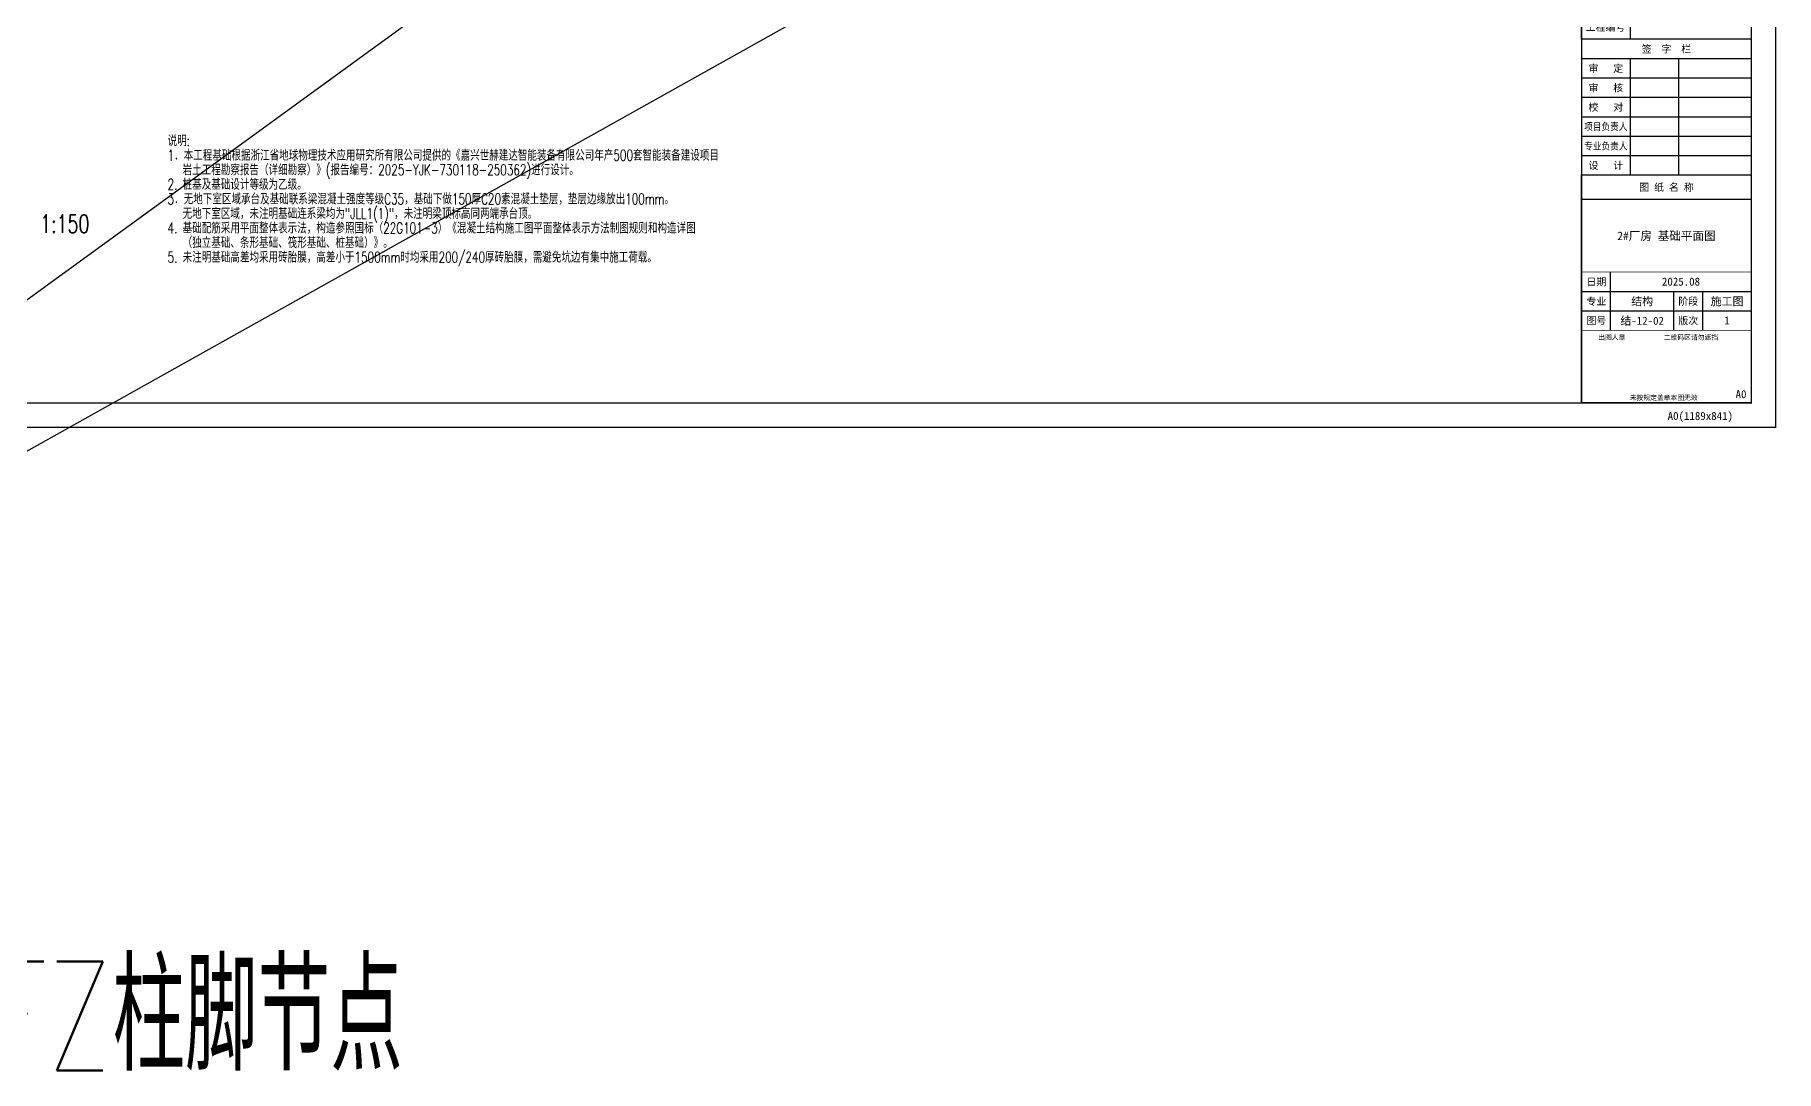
# Model space of a CAD drawing. Extents: x -1201378 to 2367219, y -619313 to 244905.
# Drawn here: x -158247 to -50536, y -135913 to -71842 of the extents above; entities that cross this region are included whole.
import ezdxf
from ezdxf.enums import TextEntityAlignment as Align

# ---------------------------------------------------------------- set-up
doc = ezdxf.new("R2010")
doc.units = 0
doc.header["$LTSCALE"] = 1000
doc.layers.get('0').update_dxf_attribs({"linetype": 'CONTINUOUS'})
doc.layers.get('Defpoints').update_dxf_attribs({"linetype": 'CONTINUOUS'})
for name, color, linetype in [('0-cxFrame', 155, 'CONTINUOUS'), ('S-SS', 111, 'CONTINUOUS'), ('S-TEXT', 21, 'CONTINUOUS')]:
    doc.layers.add(name, color=color, linetype=linetype)
doc.layers.add('0-cxText', color=131, linetype='CONTINUOUS', lineweight=25)
doc.styles.add('cx_biaoti', font='')
doc.styles.add('cx_tuming', font='simhei.ttf')
doc.styles.add('cx_tuqian1', font='')
doc.styles.add('SS1', font='tj-romans1.shx', dxfattribs={"width": 0.7, "bigfont": 'tj-hztxt1.shx'})
doc.styles.add('黑体', font='simhei.ttf', dxfattribs={"width": 0.8})
doc.styles.get('cx_biaoti').set_extended_font_data('SimSun')
doc.styles.get('cx_tuqian1').set_extended_font_data('SimSun')

# ---------------------------------------------------------------- blocks, each defined once
blk = doc.blocks.new('zjcx_lan_qianzi(Dragon)')
for p, q in [((-7000, 4800), (0, 4800)), ((-5000, 4800), (-5000, 0)), ((-3000, 4800), (-3000, 0)), ((-7000, 4000), (0, 4000)), ((-7000, 3200), (0, 3200)), ((-7000, 2400), (0, 2400)), ((-7000, 1600), (0, 1600)), ((-7000, 800), (0, 800))]:
    blk.add_line(p, q)
at = {"const_width": 30}
blk.add_lwpolyline([(-7000, 5600), (0, 5600)], dxfattribs=at)
blk.add_lwpolyline([(-7000, 5600), (0, 5600), (0, 0), (-7000, 0)], close=True, dxfattribs=at)
at = {"style": 'cx_biaoti'}
for s, p in [('签  字  栏', (-3500, 5200)), ('审   定', (-6000, 4400)), ('审   核', (-6000, 3600)), ('校   对', (-6000, 2800)), ('设   计', (-6000, 400))]:
    blk.add_text(s, height=300, dxfattribs=at).set_placement(p, align=Align.MIDDLE)
at = {"style": 'cx_biaoti', "width": 0.85}
for s, p in [('项目负责人', (-6000, 2000)), ('专业负责人', (-6000, 1200))]:
    blk.add_text(s, height=300, dxfattribs=at).set_placement(p, align=Align.MIDDLE)
blk = doc.blocks.new('T-签字(Dragon)')
at = {"layer": '0-cxFrame'}
blk.add_blockref('zjcx_lan_qianzi(Dragon)', (0, 0), dxfattribs=at)
blk = doc.blocks.new('zjcx_lan_tuming(Dragon)')
for p, q in [((-7000, 8400), (0, 8400)), ((-5800, 3000), (-5800, 5400)), ((-7000, 4600), (0, 4600)), ((-3200, 3000), (-3200, 4600)), ((-2000, 3000), (-2000, 4600)), ((-7000, 3800), (0, 3800))]:
    blk.add_line(p, q)
at = {"const_width": 30}
for points in [[(-7000, 9400), (0, 9400)], [(-7000, 5400), (0, 5400)], [(-7000, 3000), (0, 3000)], [(-7000, 0), (0, 0)]]:
    blk.add_lwpolyline(points, dxfattribs=at)
blk.add_lwpolyline([(-7000, 9400), (0, 9400), (0, 0), (-7000, 0)], close=True)
at = {"style": 'cx_biaoti'}
for s, p in [('图 纸 名 称', (-3500, 8900)), ('日期', (-6388, 5000)), ('专业', (-6388, 4200)), ('阶段', (-2600, 4200)), ('图号', (-6388, 3400)), ('版次', (-2600, 3400))]:
    blk.add_text(s, height=300, dxfattribs=at).set_placement(p, align=Align.MIDDLE)
for s, p in [('出图人章', (-6316, 2607)), ('二维码区请勿遮挡', (-3609, 2607)), ('未按规定盖章本图无效', (-5013, 120))]:
    blk.add_text(s, height=200, dxfattribs=at).set_placement(p)
blk = doc.blocks.new('T-图签(Dragon)')
blk.add_blockref('zjcx_lan_tuming(Dragon)', (0, 0))
at = {"color": 3, "style": 'cx_biaoti'}
for s, p in [('2025.08', (-2900, 5000)), ('施工图', (-1000, 4200))]:
    blk.add_text(s, height=330, dxfattribs=at).set_placement(p, align=Align.MIDDLE)
blk = doc.blocks.new('zjcx_lan_xiangmu(Dragon)')
for p, q in [((-7000, 9000), (0, 9000)), ((-7000, 6000), (0, 6000)), ((-7000, 3000), (0, 3000)), ((-5000, 1000), (-5000, 0))]:
    blk.add_line(p, q)
at = {"const_width": 30}
for points in [[(-7000, 10000), (0, 10000)], [(-7000, 7000), (0, 7000)], [(-7000, 7000), (0, 7000)], [(-7000, 4000), (0, 4000)], [(-7000, 4000), (0, 4000)], [(-7000, 1000), (0, 1000)], [(-7000, 0), (0, 0)]]:
    blk.add_lwpolyline(points, dxfattribs=at)
blk.add_lwpolyline([(-7000, 10000), (0, 10000), (0, 0), (-7000, 0)], close=True)
at = {"style": 'cx_biaoti'}
for s, p in [('建 设 单 位', (-3500, 9500)), ('项 目 名 称', (-3500, 6500)), ('子 项 名 称', (-3500, 3500)), ('工程编号', (-6013, 500))]:
    blk.add_text(s, height=300, dxfattribs=at).set_placement(p, align=Align.MIDDLE)
blk = doc.blocks.new('T-项目(Dragon)')
blk.add_blockref('zjcx_lan_xiangmu(Dragon)', (0, 0))
at = {"color": 3, "style": 'cx_tuming'}
for s, height, p in [('嘉兴世赫建达智能装备有限公司', 330, (-6816, 7901)), ('年产500套智能装备建设项目 ', 350, (-6638, 4859))]:
    blk.add_text(s, height=height, dxfattribs=at).set_placement(p)
blk = doc.blocks.new('zjcx_T0(Dragon)')
at = {"layer": '0-cxFrame', "const_width": 50}
blk.add_lwpolyline([(0, 82100), (-7000, 82100), (-7000, 0), (0, 0)], close=True, dxfattribs=at)
at = {"layer": '0-cxFrame'}
for name, p in [('T-项目(Dragon)', (0, 15000)), ('T-签字(Dragon)', (0, 9400)), ('T-图签(Dragon)', (0, 0))]:
    blk.add_blockref(name, p, dxfattribs=at)
blk = doc.blocks.new('TK22.A0 L(Dragon)')
at = {"layer": '0-cxFrame', "color": 7, "const_width": 0.5}
blk.add_lwpolyline([(0, 0), (-1486, 0), (-1486, 841), (0, 841)], close=True, dxfattribs=at)
at = {"layer": '0-cxFrame', "const_width": 0.5}
for points in [[(-80, 10), (-1466, 10), (-1466, 831), (-80, 831)], [(-10, 10), (-80, 10), (-80, 831), (-10, 831)]]:
    blk.add_lwpolyline(points, close=True, dxfattribs=at)
at = {"layer": '0-cxFrame', "xscale": 0.009999999999999998, "yscale": 0.009999999999999998, "zscale": 0.009999999999999998}
blk.add_blockref('zjcx_T0(Dragon)', (-10, 10), dxfattribs=at)
at = {"style": '黑体', "flags": 4}
blk.add_attdef('图幅', text='', height=3.3, dxfattribs=at).set_placement((-40, 3), align=Align.RIGHT)
at = {"layer": '0-cxFrame', "style": '黑体'}
blk.add_text('(1189x841)', height=3.3, dxfattribs=at).set_placement((-40, 3))
at = {"layer": '0-cxText', "flags": 4}
for tag, height, style, p in [('建设单位', 3.5, 'cx_tuming', (-45, 240)), ('项目名称', 3.5, 'cx_tuming', (-45, 210)), ('子项名称', 3.5, 'cx_tuming', (-45, 180)), ('工程编号', 3.3, 'cx_tuqian1', (-35, 165)), ('图名1', 3.5, 'cx_tuming', (-45, 87)), ('图名2', 3.5, 'cx_tuming', (-45, 79)), ('图名3', 3.5, 'cx_tuming', (-45, 71)), ('出图日期', 3.3, 'cx_tuqian1', (-39, 60)), ('专业', 3.3, 'cx_tuqian1', (-55, 52)), ('图号', 3.3, 'cx_tuqian1', (-55, 44)), ('版次', 3.3, 'cx_tuqian1', (-20, 44))]:
    blk.add_attdef(tag, text='', height=height, dxfattribs=dict(at, style=style)).set_placement(p, align=Align.MIDDLE)
at = {"layer": 'Defpoints', "color": 6, "flags": 4}
for tag, height, style, p in [('tufu', 3.3, '黑体', (-12, 12)), ('dwfname', 4, 'cx_tuqian1', (-80, 3))]:
    blk.add_attdef(tag, text='', height=height, dxfattribs=dict(at, style=style)).set_placement(p, align=Align.RIGHT)

msp = doc.modelspace()

# ---------------------------------------------------------------- linework, layer by layer
at = {"layer": 'Defpoints', "color": 1}
for p, q in [((-99129.5, -64248.2), (-214519.2, -128743.1)), ((-214519.2, -128743.1), (-126008.5, -64436.2))]:
    msp.add_line(p, q, dxfattribs=at)

# ---------------------------------------------------------------- block references
at = {"layer": '0-cxFrame'}
ref = msp.add_blockref('TK22.A0 L(Dragon)', (-50573.1, -96102.2), dxfattribs=dict(at, xscale=150, yscale=150, zscale=150))
ref.add_attrib('图名2', '2#厂房 基础平面图', dxfattribs={"layer": '0-cxText', "height": 525, "style": 'cx_tuming'}).set_placement((-57323.1, -84252.2), align=Align.MIDDLE)
ref.add_attrib('图号', '结-12-02', dxfattribs={"layer": '0-cxText', "height": 495, "style": 'cx_tuqian1'}).set_placement((-58823.1, -89502.2), align=Align.MIDDLE)
ref.add_attrib('版次', '1', dxfattribs={"layer": '0-cxText', "height": 495, "style": 'cx_tuqian1'}).set_placement((-53573.1, -89502.2), align=Align.MIDDLE)
ref.add_attrib('专业', '结构', dxfattribs={"layer": '0-cxText', "height": 495, "style": 'cx_tuqian1'}).set_placement((-58823.1, -88302.2), align=Align.MIDDLE)
ref.add_attrib('图幅', 'A0', dxfattribs={"layer": '0', "height": 495, "style": '黑体'}).set_placement((-56573.1, -95652.2), align=Align.RIGHT)
ref.add_attrib('tufu', 'A0', dxfattribs={"layer": 'Defpoints', "color": 6, "height": 495, "style": '黑体'}).set_placement((-52373.1, -94302.2), align=Align.RIGHT)

# ---------------------------------------------------------------- texts
at = {"layer": 'Defpoints', "style": 'SS1', "width": 0.7}
msp.add_text('修改250929：补充XKFZ柱脚节点', height=6750, dxfattribs=at).set_placement((-216182.1, -135880.1))
at = {"layer": 'S-SS', "style": 'SS1', "width": 0.7}
for s, p in [('说明:', (-150035.1, -78723.9)), ('1．本工程基础根据浙江省地球物理技术应用研究所有限公司提供的《嘉兴世赫建达智能装备有限公司年产500套智能装备建设项目', (-150035.1, -79623.9)), ('2. 桩基及基础设计等级为乙级。', (-150035.1, -81423.9)), ('岩土工程勘察报告（详细勘察）》(报告编号：2025-YJK-730118-250362)进行设计。', (-149105.1, -80523.9)), ('3．无地下室区域承台及基础联系梁混凝土强度等级C35，基础下做150厚C20素混凝土垫层，垫层边缘放出100mm。', (-150035.1, -82323.9)), ('无地下室区域，未注明基础连系梁均为"JLL1(1)"，未注明梁顶标高同两端承台顶。', (-149103.5, -83223.9)), ('4. 基础配筋采用平面整体表示法，构造参照国标（22G101-3）《混凝土结构施工图平面整体表示方法制图规则和构造详图', (-150035.1, -84123.9)), ('（独立基础、条形基础、筏形基础、桩基础）》。', (-149103.5, -85023.9)), ('5. 未注明基础高差均采用砖胎膜，高差小于1500mm时均采用200/240厚砖胎膜，需避免坑边有集中施工荷载。', (-150035.1, -85923.9))]:
    msp.add_text(s, height=675, dxfattribs=at).set_placement(p)
at = {"layer": 'S-TEXT', "style": 'SS1', "width": 0.7}
msp.add_text('1:150', height=1125, dxfattribs=at).set_placement((-156391.2, -83528.5), align=Align.MIDDLE)

doc.saveas('drawing.dxf')
